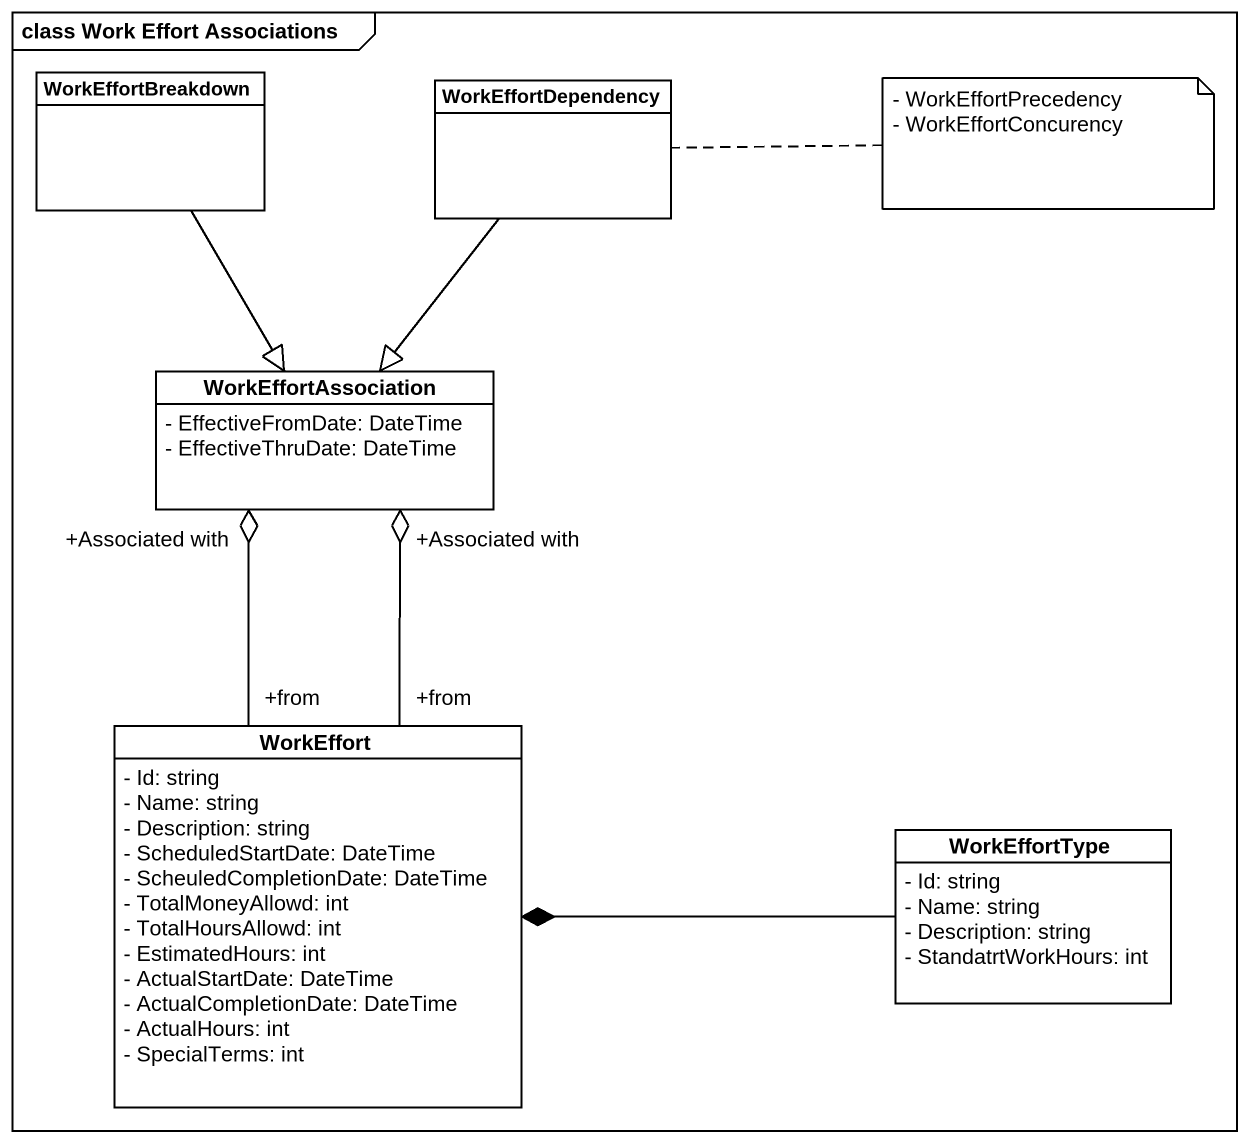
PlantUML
@startuml
mainframe class Work Effort Associations
hide circle
hide empty members
skinparam classAttributeIconSize 0
class WorkEffortBreakdown
class WorkEffortDependency
class WorkEffortAssociation {
  - EffectiveFromDate: DateTime
  - EffectiveThruDate: DateTime
}
class WorkEffort {
  - Id: string
  - Name: string
  - Description: string
  - ScheduledStartDate: DateTime
  - ScheuledCompletionDate: DateTime
  - TotalMoneyAllowd: int
  - TotalHoursAllowd: int
  - EstimatedHours: int
  - ActualStartDate: DateTime
  - ActualCompletionDate: DateTime
  - ActualHours: int
  - SpecialTerms: int
}
class WorkEffortType {
  - Id: string
  - Name: string
  - Description: string
  - StandatrtWorkHours: int
}
WorkEffortBreakdown --|> WorkEffortAssociation
WorkEffortDependency --|> WorkEffortAssociation
WorkEffort "+from" -up-o "+Associated with" WorkEffortAssociation
WorkEffort "+from" -up-o "+Associated with" WorkEffortAssociation
WorkEffortType -left-* WorkEffort
note right of WorkEffortDependency
  - WorkEffortPrecedency
  - WorkEffortConcurency
end note
@enduml
